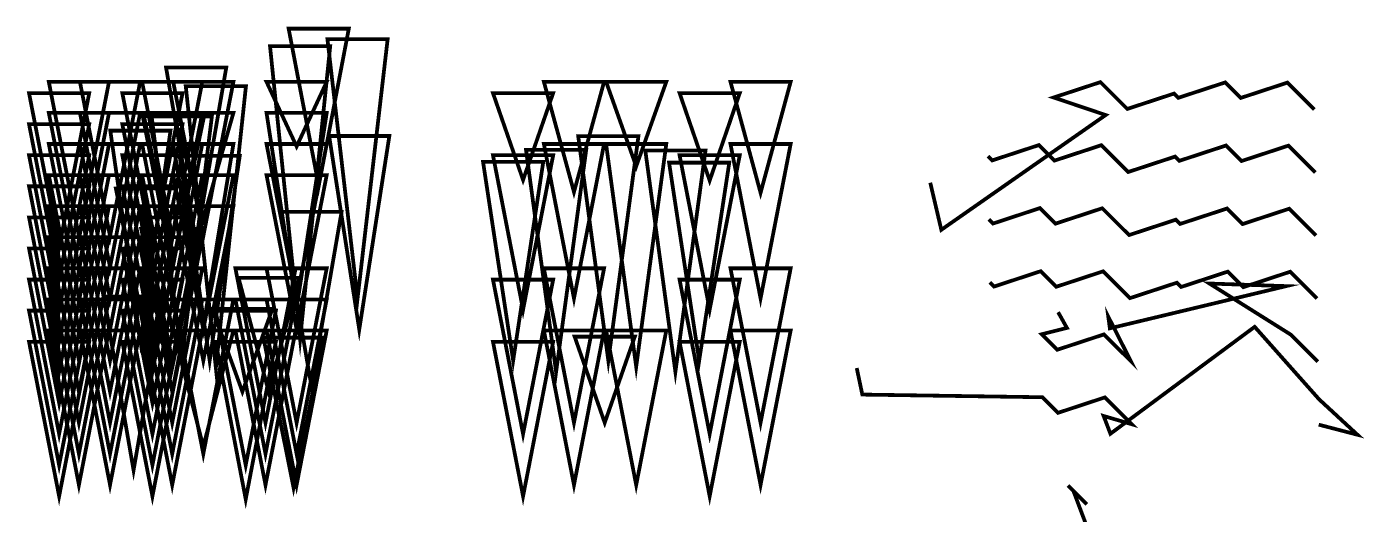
# Model space of a CAD drawing. Extents: x 0.5 to 10.7, y 0.3 to 10.6.
# Drawn here: x 0.506 to 5.445, y 3.791 to 5.591 of the extents above; entities that cross this region are included whole.
import ezdxf

# ---------------------------------------------------------------- set-up
doc = ezdxf.new("R2010")
doc.units = 0
doc.layers.get('0').update_dxf_attribs({"linetype": 'CONTINUOUS'})

msp = doc.modelspace()

# ---------------------------------------------------------------- linework, layer by layer
at = {"color": 0, "const_width": 0.013889}
for points in [[(1.58442, 5.00375), (1.69553, 5.58442), (1.47331, 5.58442), (1.58442, 5.00375)], [(1.72775, 4.58789), (1.83886, 5.54531), (1.61664, 5.54531), (1.72775, 4.58789)], [(1.51568, 4.43847), (1.62679, 5.51986), (1.40457, 5.51986), (1.51568, 4.43847)], [(1.13194, 4.79622), (1.24306, 5.44054), (1.02083, 5.44054), (1.13194, 4.79622)], [(0.699001, 4.81765), (0.810112, 5.38792), (0.58789, 5.38792), (0.699001, 4.81765)], [(0.813911, 4.81765), (0.925022, 5.38792), (0.7028, 5.38792), (0.813911, 4.81765)], [(1.04346, 4.81765), (1.15457, 5.38792), (0.932346, 5.38792), (1.04346, 4.81765)], [(1.15831, 4.81765), (1.26942, 5.38792), (1.0472, 5.38792), (1.15831, 4.81765)], [(1.50276, 5.14914), (1.61387, 5.38792), (1.39165, 5.38792), (1.50276, 5.14914)], [(2.52681, 4.98096), (2.63792, 5.38792), (2.41569, 5.38792), (2.52681, 4.98096)], [(2.75651, 5.07568), (2.86762, 5.38792), (2.6454, 5.38792), (2.75651, 5.07568)], [(3.21571, 4.97808), (3.32682, 5.38792), (3.1046, 5.38792), (3.21571, 4.97808)], [(0.625976, 4.77599), (0.737088, 5.34625), (0.514865, 5.34625), (0.625976, 4.77599)], [(0.970432, 4.77599), (1.08154, 5.34625), (0.859321, 5.34625), (0.970432, 4.77599)], [(1.20459, 4.33182), (1.3157, 5.37169), (1.09348, 5.37169), (1.20459, 4.33182)], [(2.33886, 5.02556), (2.44997, 5.34625), (2.22775, 5.34625), (2.33886, 5.02556)], [(3.02778, 5.02322), (3.13889, 5.34625), (2.91667, 5.34625), (3.02778, 5.02322)], [(0.625976, 4.66114), (0.737088, 5.23156), (0.514865, 5.23156), (0.625976, 4.66114)], [(0.699001, 4.70281), (0.810112, 5.27322), (0.58789, 5.27322), (0.699001, 4.70281)], [(0.813911, 4.70281), (0.925022, 5.27322), (0.7028, 5.27322), (0.813911, 4.70281)], [(0.970432, 4.66114), (1.08154, 5.23156), (0.859321, 5.23156), (0.970432, 4.66114)], [(1.04346, 4.70281), (1.15457, 5.27322), (0.932346, 5.27322), (1.04346, 4.70281)], [(1.05029, 4.73346), (1.1614, 5.26167), (0.939182, 5.26167), (1.05029, 4.73346)], [(1.07878, 4.35835), (1.18989, 5.26025), (0.967665, 5.26025), (1.07878, 4.35835)], [(1.15831, 4.88249), (1.26942, 5.27322), (1.0472, 5.27322), (1.15831, 4.88249)], [(1.50276, 4.55279), (1.61387, 5.27322), (1.39165, 5.27322), (1.50276, 4.55279)], [(0.926107, 4.43153), (1.03722, 5.20751), (0.814996, 5.20751), (0.926107, 4.43153)], [(1.73406, 4.47319), (1.84517, 5.18778), (1.62294, 5.18778), (1.73406, 4.47319)], [(2.6536, 4.35835), (2.76471, 5.18679), (2.54249, 5.18679), (2.6536, 4.35835)], [(0.699001, 4.58789), (0.810112, 5.15831), (0.58789, 5.15831), (0.699001, 4.58789)], [(0.813911, 4.58789), (0.925022, 5.15831), (0.7028, 5.15831), (0.813911, 4.58789)], [(1.04346, 4.58789), (1.15457, 5.15831), (0.932346, 5.15831), (1.04346, 4.58789)], [(1.15831, 4.48389), (1.26942, 5.15831), (1.0472, 5.15831), (1.15831, 4.48389)], [(1.50276, 4.58789), (1.61387, 5.15831), (1.39165, 5.15831), (1.50276, 4.58789)], [(2.46083, 4.31668), (2.57194, 5.13667), (2.34972, 5.13667), (2.46083, 4.31668)], [(2.52681, 4.58789), (2.63792, 5.15831), (2.41569, 5.15831), (2.52681, 4.58789)], [(2.75651, 4.33572), (2.86762, 5.15831), (2.6454, 5.15831), (2.75651, 4.33572)], [(2.90126, 4.31668), (3.01238, 5.13433), (2.79015, 5.13433), (2.90126, 4.31668)], [(3.21571, 4.58789), (3.32682, 5.15831), (3.1046, 5.15831), (3.21571, 4.58789)], [(0.625976, 4.54622), (0.737088, 5.11664), (0.514865, 5.11664), (0.625976, 4.54622)], [(0.970432, 4.54622), (1.08154, 5.11664), (0.859321, 5.11664), (0.970432, 4.54622)], [(1.1818, 4.35835), (1.29291, 5.11486), (1.07069, 5.11486), (1.1818, 4.35835)], [(2.30225, 4.35835), (2.41336, 5.09207), (2.19114, 5.09207), (2.30225, 4.35835)], [(2.33886, 4.54622), (2.44997, 5.11664), (2.22775, 5.11664), (2.33886, 4.54622)], [(2.98904, 4.35835), (3.10015, 5.08919), (2.87793, 5.08919), (2.98904, 4.35835)], [(3.02778, 4.54622), (3.13889, 5.11664), (2.91667, 5.11664), (3.02778, 4.54622)], [(0.699001, 4.47319), (0.810112, 5.04346), (0.58789, 5.04346), (0.699001, 4.47319)], [(0.813911, 4.47319), (0.925022, 5.04346), (0.7028, 5.04346), (0.813911, 4.47319)], [(1.04346, 4.47319), (1.15457, 5.04346), (0.932346, 5.04346), (1.04346, 4.47319)], [(1.15831, 4.47319), (1.26942, 5.04346), (1.0472, 5.04346), (1.15831, 4.47319)], [(1.50276, 4.47319), (1.61387, 5.04346), (1.39165, 5.04346), (1.50276, 4.47319)], [(0.625976, 4.43153), (0.737088, 5.00179), (0.514865, 5.00179), (0.625976, 4.43153)], [(0.946506, 4.43847), (1.05762, 4.9936), (0.835394, 4.9936), (0.946506, 4.43847)], [(0.970432, 4.43153), (1.08154, 5.00179), (0.859321, 5.00179), (0.970432, 4.43153)], [(0.625976, 4.31668), (0.737088, 4.8871), (0.514865, 4.8871), (0.625976, 4.31668)], [(0.699001, 4.35835), (0.810112, 4.92876), (0.58789, 4.92876), (0.699001, 4.35835)], [(0.813911, 4.35835), (0.925022, 4.92876), (0.7028, 4.92876), (0.813911, 4.35835)], [(0.970432, 4.31668), (1.08154, 4.8871), (0.859321, 4.8871), (0.970432, 4.31668)], [(1.04346, 4.35835), (1.15457, 4.92876), (0.932346, 4.92876), (1.04346, 4.35835)], [(1.15831, 4.35835), (1.26942, 4.92876), (1.0472, 4.92876), (1.15831, 4.35835)], [(1.55751, 4.26417), (1.66862, 4.90733), (1.4464, 4.90733), (1.55751, 4.26417)], [(1.04026, 4.31668), (1.15137, 4.84457), (0.929144, 4.84457), (1.04026, 4.31668)], [(0.699001, 4.24349), (0.810112, 4.81392), (0.58789, 4.81392), (0.699001, 4.24349)], [(0.813911, 4.24349), (0.925022, 4.81392), (0.7028, 4.81392), (0.813911, 4.24349)], [(1.04346, 4.24349), (1.15457, 4.81392), (0.932346, 4.81392), (1.04346, 4.24349)], [(0.625976, 4.20182), (0.737088, 4.77225), (0.514865, 4.77225), (0.625976, 4.20182)], [(0.970432, 4.20182), (1.08154, 4.77225), (0.859321, 4.77225), (0.970432, 4.20182)], [(0.699001, 4.12875), (0.810112, 4.699), (0.58789, 4.699), (0.699001, 4.12875)], [(0.813911, 4.12875), (0.925022, 4.699), (0.7028, 4.699), (0.813911, 4.12875)], [(1.04346, 4.12875), (1.15457, 4.699), (0.932346, 4.699), (1.04346, 4.12875)], [(1.38791, 4.12875), (1.49903, 4.699), (1.2768, 4.699), (1.38791, 4.12875)], [(1.50276, 4.12875), (1.61387, 4.699), (1.39165, 4.699), (1.50276, 4.12875)], [(2.52681, 4.12875), (2.63792, 4.699), (2.41569, 4.699), (2.52681, 4.12875)], [(3.21571, 4.12875), (3.32682, 4.699), (3.1046, 4.699), (3.21571, 4.12875)], [(0.625976, 4.08708), (0.737088, 4.65733), (0.514865, 4.65733), (0.625976, 4.08708)], [(0.970432, 4.08708), (1.08154, 4.65733), (0.859321, 4.65733), (0.970432, 4.08708)], [(1.39958, 4.24349), (1.51069, 4.6639), (1.28847, 4.6639), (1.39958, 4.24349)], [(2.33886, 4.08708), (2.44997, 4.65733), (2.22775, 4.65733), (2.33886, 4.08708)], [(3.02778, 4.08708), (3.13889, 4.65733), (2.91667, 4.65733), (3.02778, 4.08708)], [(0.900825, 3.95361), (1.01194, 4.595), (0.789714, 4.595), (0.900825, 3.95361)], [(0.625976, 3.97222), (0.737088, 4.54264), (0.514865, 4.54264), (0.625976, 3.97222)], [(0.699001, 4.01389), (0.810112, 4.58431), (0.58789, 4.58431), (0.699001, 4.01389)], [(0.813911, 4.01389), (0.925022, 4.58431), (0.7028, 4.58431), (0.813911, 4.01389)], [(0.970432, 3.97222), (1.08154, 4.54264), (0.859321, 4.54264), (0.970432, 3.97222)], [(1.04346, 4.01389), (1.15457, 4.58431), (0.932346, 4.58431), (1.04346, 4.01389)], [(1.15831, 4.01389), (1.26942, 4.58431), (1.0472, 4.58431), (1.15831, 4.01389)], [(1.30263, 4.24349), (1.41374, 4.54958), (1.19152, 4.54958), (1.30263, 4.24349)], [(1.31489, 3.97222), (1.426, 4.54264), (1.20378, 4.54264), (1.31489, 3.97222)], [(1.38791, 4.01389), (1.49903, 4.58431), (1.2768, 4.58431), (1.38791, 4.01389)], [(1.50276, 4.01389), (1.61387, 4.58431), (1.39165, 4.58431), (1.50276, 4.01389)], [(0.699001, 3.89903), (0.810112, 4.46946), (0.58789, 4.46946), (0.699001, 3.89903)], [(0.813911, 3.89903), (0.925022, 4.46946), (0.7028, 4.46946), (0.813911, 3.89903)], [(1.04346, 3.89903), (1.15457, 4.46946), (0.932346, 4.46946), (1.04346, 3.89903)], [(1.15831, 4.04096), (1.26942, 4.46946), (1.0472, 4.46946), (1.15831, 4.04096)], [(1.38791, 3.89903), (1.49903, 4.46946), (1.2768, 4.46946), (1.38791, 3.89903)], [(1.49137, 3.8896), (1.60249, 4.44293), (1.38026, 4.44293), (1.49137, 3.8896)], [(1.50276, 3.89903), (1.61387, 4.46946), (1.39165, 4.46946), (1.50276, 3.89903)], [(2.52681, 3.89903), (2.63792, 4.46946), (2.41569, 4.46946), (2.52681, 3.89903)], [(2.64031, 4.12875), (2.75142, 4.44683), (2.52919, 4.44683), (2.64031, 4.12875)], [(2.75651, 3.89903), (2.86762, 4.46946), (2.6454, 4.46946), (2.75651, 3.89903)], [(3.21571, 3.89903), (3.32682, 4.46946), (3.1046, 4.46946), (3.21571, 3.89903)], [(0.625976, 3.85736), (0.737088, 4.42779), (0.514865, 4.42779), (0.625976, 3.85736)], [(0.970432, 3.85736), (1.08154, 4.42779), (0.859321, 4.42779), (0.970432, 3.85736)], [(1.31489, 3.84625), (1.426, 4.42779), (1.20378, 4.42779), (1.31489, 3.84625)], [(2.33886, 3.85736), (2.44997, 4.42779), (2.22775, 4.42779), (2.33886, 3.85736)], [(3.02778, 3.85736), (3.13889, 4.42779), (2.91667, 4.42779), (3.02778, 3.85736)]]:
    msp.add_lwpolyline(points, close=True, dxfattribs=at)
for points in [[(3.84224, 5.01531), (3.88303, 4.84136), (4.48986, 5.26531), (4.29779, 5.33003), (4.47054, 5.38683), (4.56961, 5.28776), (4.74235, 5.34457), (4.75819, 5.32889), (4.93099, 5.38569), (4.98833, 5.32835), (5.16114, 5.38514), (5.26014, 5.28614)], [(4.05512, 5.11333), (4.07096, 5.09765), (4.24376, 5.15446), (4.30111, 5.09706), (4.4739, 5.15386), (4.57292, 5.05485), (4.74571, 5.11165), (4.7615, 5.09597), (4.93431, 5.15278), (4.99164, 5.09543), (5.16444, 5.15224), (5.26346, 5.05317)], [(4.05849, 4.88043), (4.07433, 4.86458), (4.24707, 4.92156), (4.30447, 4.86404), (4.47721, 4.92096), (4.57622, 4.82194), (4.74903, 4.87875), (4.76471, 4.86307), (4.9375, 4.91986), (4.99501, 4.86253), (5.16775, 4.91932), (5.26682, 4.82026)], [(4.06179, 4.64751), (4.07747, 4.63167), (4.25028, 4.68858), (4.30778, 4.63113), (4.48042, 4.68804), (4.57958, 4.58903), (4.75239, 4.64583), (4.76807, 4.63015), (4.94081, 4.68696), (4.99821, 4.62956), (5.17096, 4.68642), (5.27013, 4.58735)], [(4.31429, 4.53711), (4.34679, 4.47889), (4.25364, 4.45568), (4.31099, 4.39833), (4.48372, 4.45514), (4.58279, 4.35612), (4.49946, 4.52056), (4.50526, 4.47738), (5.15625, 4.63336), (4.87294, 4.6429), (5.17415, 4.45361), (5.27333, 4.35444)], [(3.57069, 4.33094), (3.59136, 4.23281), (4.25678, 4.22293), (4.31418, 4.16542), (4.48693, 4.22239), (4.58599, 4.12332), (4.48221, 4.15375), (4.50738, 4.08806), (5.03999, 4.48307), (5.27761, 4.21544), (5.41943, 4.08442), (5.27636, 4.12169)], [(4.38222, 3.86567), (4.42014, 3.82781), (4.35069, 3.89725), (4.37056, 3.87739), (4.46957, 3.61442), (4.50749, 3.57656), (4.43804, 3.646), (4.4579, 3.62608), (4.52957, 3.1696), (4.56749, 3.13167), (4.49804, 3.20111), (4.5179, 3.1811), (4.59207, 2.90804), (4.62999, 2.87011), (4.56054, 2.93956), (4.5804, 2.91971), (4.69363, 2.16114), (4.73156, 2.12321), (4.66211, 2.19265), (4.68197, 2.17279)]]:
    msp.add_lwpolyline(points, dxfattribs=at)

doc.saveas('drawing.dxf')
